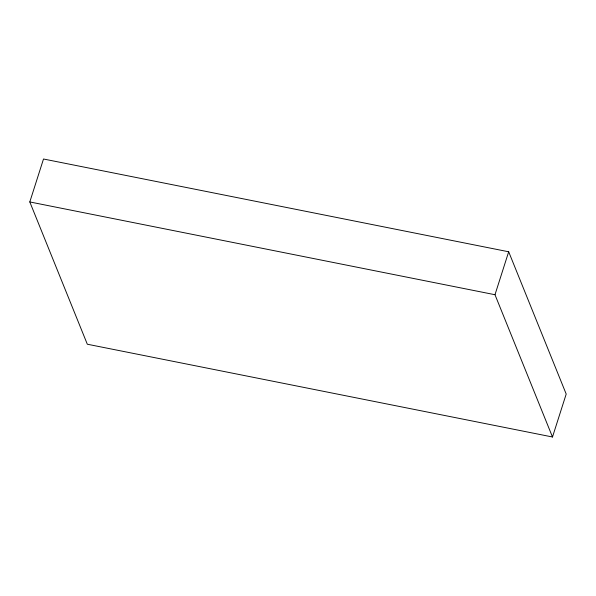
<?xml version="1.0" encoding="UTF-8"?>
<svg xmlns="http://www.w3.org/2000/svg" width="596" height="596" viewBox="0 0 596 596"><rect width="100%" height="100%" fill="white"/><g stroke="black" fill="none" stroke-linecap="round" stroke-linejoin="round"><path stroke-width="0.89" d="M29.8 201.947L43.508 159.005L508.686 251.78L566.2 394.053L552.492 436.995L87.314 344.22L29.8 201.947L494.985 294.722L552.492 436.995M494.985 294.722L508.686 251.78"/></g></svg>
